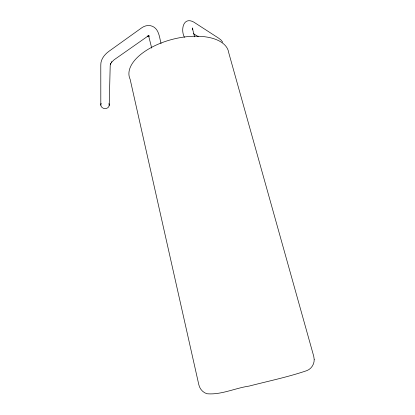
<?xml version="1.0" encoding="UTF-8"?>
<svg xmlns="http://www.w3.org/2000/svg" width="415" height="415" viewBox="0 0 415 415"><rect width="100%" height="100%" fill="white"/><g stroke="black" fill="none" stroke-linecap="round" stroke-linejoin="round"><path stroke-width="0.62" d="M109.207 105.498L110.198 65.586L110.582 63.578L110.266 64.548L111.853 61.804L111.298 62.52L114.135 59.776L148.264 35.856L147.616 36.193L148.679 35.82M192.607 28.63L192.508 29.034L192.664 27.919L192.752 29.807L192.586 28.988L194.619 36.81M148.295 35.815L149.213 35.975M148.3 35.664L149.078 36.152L148.342 35.545L148.975 36.37L148.549 35.602L151.724 48.124M193.437 33.693L198.303 36.707M222.756 42.237L220.925 39.944L218.555 38.107L193.722 22.062C183.067 16.247 180.52 30.269 184.452 37.324M161.051 43.549C159.459 37.599 159.07 29.029 152.336 26.254C148.845 24.729 144.773 25.631 141.764 27.789L109.067 51.211C104.611 54.412 100.565 59.345 100.793 65.124L100.814 105.223M108.938 103.568A4.238 3.735 6.3 0 1 104.974 108.616A4.238 3.735 6.3 0 1 101.12 103.314M314.207 359.463C314.337 364.204 311.385 368.868 306.934 370.595C288.041 377.053 268.391 381.1 249.073 386.095C235.092 388.092 221.148 395.08 206.898 393.731C202.857 392.471 199.745 388.902 198.837 384.793L130.118 79.208A51.201 25.647 -14.5 0 1 171.519 39.575A51.201 25.647 -14.5 0 1 228.738 52.767L313.74 356.298L314.207 359.463"/></g></svg>
